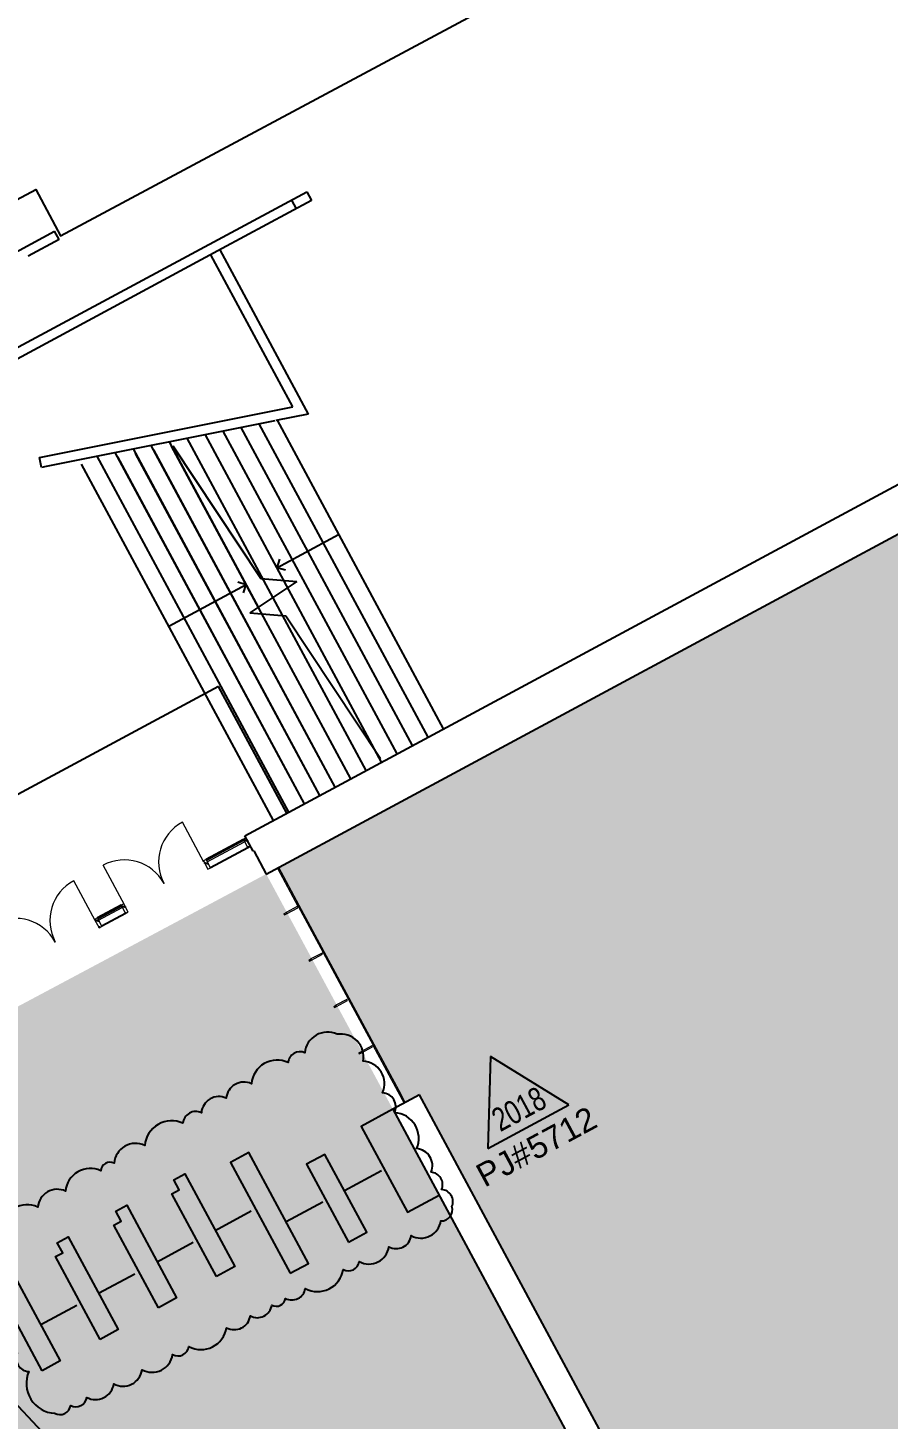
# Model space of a CAD drawing. Header units: inches. Extents: x 69213682 to 69221478, y 27658977 to 27667505.
# Drawn here: x 69216686 to 69217372, y 27665407 to 27666516 of the extents above; entities that cross this region are included whole.
import ezdxf
from ezdxf.enums import TextEntityAlignment as Align

# ---------------------------------------------------------------- set-up
doc = ezdxf.new("R2010")
doc.units = ezdxf.units.IN
doc.header["$LTSCALE"] = 100
doc.header["$MEASUREMENT"] = 0
doc.layers.get('0').update_dxf_attribs({"linetype": 'CONTINUOUS'})
for name, color, linetype in [('A-DOOR', 2, 'CONTINUOUS'), ('A-FLOR', 3, 'CONTINUOUS'), ('A-GLAZ', 1, 'CONTINUOUS'), ('A-SITE', 3, 'CONTINUOUS'), ('A-WALL', 5, 'CONTINUOUS'), ('Rooms-Category-Color', 7, 'CONTINUOUS'), ('Rooms-College-Color', 7, 'CONTINUOUS'), ('Rooms-Department-Color', 7, 'CONTINUOUS'), ('Rooms-Division-Color', 7, 'CONTINUOUS')]:
    doc.layers.add(name, color=color, linetype=linetype)
doc.layers.add('A-REV', color=1, linetype='CONTINUOUS', true_color=0xff0000)
doc.styles.add('Arial', font='arial.ttf')

# ---------------------------------------------------------------- blocks, each defined once
blk = doc.blocks.new('System Panel - Glazed-1035-BACKGROUND Level 1 Parent View')
at = {"layer": 'A-GLAZ', "lineweight": 15}
for p, q in [((5.3, 1.8), (-5.3, 1.8)), ((-5.3, 1.8), (-5.3, 0.7)), ((-5.3, 0.7), (5.3, 0.7)), ((5.3, 0.7), (5.3, 1.8))]:
    blk.add_line(p, q, dxfattribs=at)
blk = doc.blocks.new('System Panel - Glazed-1028-BACKGROUND Level 1 Parent View')
at = {"layer": 'A-GLAZ', "lineweight": 15}
for p, q in [((21, 1.75), (-21, 1.75)), ((-21, 1.75), (-21, 0.75)), ((-21, 0.75), (21, 0.75)), ((21, 0.75), (21, 1.75))]:
    blk.add_line(p, q, dxfattribs=at)
blk = doc.blocks.new('System Panel - Glazed-1027-BACKGROUND Level 1 Parent View')
at = {"layer": 'A-GLAZ', "lineweight": 15}
for p, q in [((21, 1.75), (-21, 1.75)), ((-21, 1.75), (-21, 0.75)), ((-21, 0.75), (21, 0.75)), ((21, 0.75), (21, 1.75))]:
    blk.add_line(p, q, dxfattribs=at)
blk = doc.blocks.new('System Panel - Glazed-1026-BACKGROUND Level 1 Parent View')
at = {"layer": 'A-GLAZ', "lineweight": 15}
for p, q in [((21, 1.75), (-21, 1.75)), ((-21, 1.75), (-21, 0.75)), ((-21, 0.75), (21, 0.75)), ((21, 0.75), (21, 1.75))]:
    blk.add_line(p, q, dxfattribs=at)
blk = doc.blocks.new('System Panel - Glazed-1025-BACKGROUND Level 1 Parent View')
at = {"layer": 'A-GLAZ', "lineweight": 15}
for p, q in [((21, 1.75), (-21, 1.75)), ((-21, 1.75), (-21, 0.75)), ((-21, 0.75), (21, 0.75)), ((21, 0.75), (21, 1.75))]:
    blk.add_line(p, q, dxfattribs=at)
blk = doc.blocks.new('Racquetball Mullion31 - Racquetball Mullion-1024-BACKGROUND Level 1 Parent View')
at = {"layer": 'A-GLAZ', "lineweight": 15}
for p, q in [((-286.1, -838.8), (-287.1, -838.8)), ((-287.1, -838.8), (-287.1, -840.8)), ((-286.1, -840.8), (-287.1, -840.8)), ((-287.1, -840.8), (-287.1, -850.8)), ((-286.1, -838.8), (-286.1, -840.8)), ((-286.1, -850.8), (-286.1, -840.8)), ((-287.1, -850.8), (-286.1, -850.8))]:
    blk.add_line(p, q, dxfattribs=at)
blk = doc.blocks.new('Racquetball Mullion32 - Racquetball Mullion-1023-BACKGROUND Level 1 Parent View')
at = {"layer": 'A-GLAZ', "lineweight": 15}
for p, q in [((-202.1, -838.8), (-203.1, -838.8)), ((-203.1, -838.8), (-203.1, -840.8)), ((-202.1, -840.8), (-203.1, -840.8)), ((-203.1, -840.8), (-203.1, -850.8)), ((-202.1, -838.8), (-202.1, -840.8)), ((-202.1, -850.8), (-202.1, -840.8)), ((-203.1, -850.8), (-202.1, -850.8))]:
    blk.add_line(p, q, dxfattribs=at)
blk = doc.blocks.new('Racquetball Mullion34 - Racquetball Mullion-1022-BACKGROUND Level 1 Parent View')
at = {"layer": 'A-GLAZ', "lineweight": 15}
for p, q in [((-160.1, -838.8), (-161.1, -838.8)), ((-161.1, -838.8), (-161.1, -840.8)), ((-160.1, -840.8), (-161.1, -840.8)), ((-161.1, -840.8), (-161.1, -850.8)), ((-160.1, -838.8), (-160.1, -840.8)), ((-160.1, -850.8), (-160.1, -840.8)), ((-161.1, -850.8), (-160.1, -850.8))]:
    blk.add_line(p, q, dxfattribs=at)
blk = doc.blocks.new('System Panel - Glazed-887-BACKGROUND Level 1 Parent View')
at = {"layer": 'A-GLAZ', "lineweight": 15}
for p, q in [((17.2, 1.8), (-17.2, 1.8)), ((-17.2, 1.8), (-17.2, 0.7)), ((-17.2, 0.7), (17.2, 0.7)), ((17.2, 0.7), (17.2, 1.8))]:
    blk.add_line(p, q, dxfattribs=at)
blk = doc.blocks.new('Racquetball Mullion45 - Racquetball Mullion-842-BACKGROUND Level 1 Parent View')
at = {"layer": 'A-GLAZ', "lineweight": 15}
for p, q in [((-244.1, -838.8), (-245.1, -838.8)), ((-245.1, -838.8), (-245.1, -840.8)), ((-244.1, -840.8), (-245.1, -840.8)), ((-245.1, -840.8), (-245.1, -850.8)), ((-244.1, -838.8), (-244.1, -840.8)), ((-244.1, -850.8), (-244.1, -840.8)), ((-245.1, -850.8), (-244.1, -850.8))]:
    blk.add_line(p, q, dxfattribs=at)
blk = doc.blocks.new('System Panel - SLO Glazed-363-BACKGROUND Level 1 Parent View')
at = {"layer": 'A-GLAZ', "lineweight": 15}
for p, q in [((16.875, 0.5), (-16.875, 0.5)), ((-16.875, 0.5), (-16.875, -0.5)), ((16.875, -0.5), (16.875, 0.5)), ((-16.875, -0.5), (16.875, -0.5))]:
    blk.add_line(p, q, dxfattribs=at)
blk = doc.blocks.new('Curtain Wall-Store Front-Dbl - Store Front Double Door-353-BACKGROUND Level 1 Parent View')
at = {"layer": 'A-DOOR', "lineweight": 20}
for p, q in [((-36, 0.5), (-36, 36.375)), ((36, 0.5), (36, 36.625))]:
    blk.add_line(p, q, dxfattribs=at)
at = {"layer": 'A-DOOR', "lineweight": 5}
for centre, radius, start, end in [((-36, 0.5), 35.875, 360, 90), ((36, 0.5), 36.125, 90, 180)]:
    blk.add_arc(centre, radius, start, end, dxfattribs=at)
blk = doc.blocks.new('System Panel - SLO Glazed-355-BACKGROUND Level 1 Parent View')
at = {"layer": 'A-GLAZ', "lineweight": 15}
for p, q in [((10.75, 0.5), (-10.75, 0.5)), ((-10.75, 0.5), (-10.75, -0.5)), ((10.75, -0.5), (10.75, 0.5)), ((-10.75, -0.5), (10.75, -0.5))]:
    blk.add_line(p, q, dxfattribs=at)
blk = doc.blocks.new('ProjectRev')
at = {"transparency": 16777216}
for p, q in [((0, 0.122), (-0.1221, -0.0895)), ((0.1221, -0.0895), (0, 0.122)), ((-0.1221, -0.0895), (0.1221, -0.0895))]:
    blk.add_line(p, q, dxfattribs=at)
at = {"transparency": 16777216, "insert": (-0.1798, -0.1151), "char_height": 0.0625, "attachment_point": 1, "style": 'Arial'}
blk.add_mtext_dynamic_manual_height_columns('PJ#', width=0.24749, gutter_width=0.3125, heights=[0], dxfattribs=at)
at = {"transparency": 16777216, "style": 'Arial', "width": 0.75}
blk.add_attdef('YEAR', text='', height=0.0625, dxfattribs=at).set_placement((0, -0.0359), align=Align.MIDDLE_CENTER)
at = {"transparency": 16777216, "style": 'Arial'}
blk.add_attdef('PROJECT', text='', height=0.0625, dxfattribs=at).set_placement((-0.0276, -0.1151), align=Align.TOP_LEFT)

msp = doc.modelspace()

# ---------------------------------------------------------------- hatches: boundary and pattern name
at = {"layer": 'A-GLAZ', "extrusion": (0, 0, -1)}
h = msp.add_hatch(dxfattribs=at)
h.set_pattern_fill('FP1_149', color=256, angle=-208.2896, style=0, pattern_type=2)
h.set_pattern_definition([(16.71, (-69216852.443, 27665865.626), (-6.9, 22.986), []), (16.71, (-69216849.6, 27665870.91), (16.086, 29.887), []), (16.71, (-69216855.287, 27665860.342), (16.086, 29.887), [])])
h.paths.add_polyline_path([(-69216861.3, 27665862.4), (-69216863.5, 27665863.6), (-69216859.9, 27665870.2), (-69216857.7, 27665869.1)], flags=0)
h = msp.add_hatch(dxfattribs=at)
h.set_pattern_fill('FP1_150', color=256, angle=-208.2896, style=0, pattern_type=2)
h.set_pattern_definition([(16.71, (-69216819.767, 27665848.039), (-6.9, 22.986), []), (16.71, (-69216816.923, 27665853.322), (16.086, 29.887), []), (16.71, (-69216822.61, 27665842.755), (16.086, 29.887), [])])
h.paths.add_polyline_path([(-69216829.3, 27665845.3), (-69216831.5, 27665846.5), (-69216828, 27665853.1), (-69216825.8, 27665851.9)], flags=0)
h = msp.add_hatch(dxfattribs=at)
h.set_pattern_fill('FP1_152', color=256, angle=-208.2896, style=0, pattern_type=2)
h.set_pattern_definition([(16.71, (-69216754.848, 27665813.099), (-6.9, 22.986), []), (16.71, (-69216752.004, 27665818.382), (16.086, 29.887), []), (16.71, (-69216757.692, 27665807.815), (16.086, 29.887), [])])
h.paths.add_polyline_path([(-69216763.7, 27665810), (-69216765.9, 27665811.1), (-69216762.4, 27665817.7), (-69216760.2, 27665816.6)], flags=0)
h = msp.add_hatch(dxfattribs=at)
h.set_pattern_fill('FP1_154', color=256, angle=-208.2896, style=0, pattern_type=2)
h.set_pattern_definition([(16.71, (-69216733.935, 27665801.843), (-6.9, 22.986), []), (16.71, (-69216731.09, 27665807.126), (16.086, 29.887), []), (16.71, (-69216736.778, 27665796.56), (16.086, 29.887), [])])
h.paths.add_polyline_path([(-69216742.6, 27665798.6), (-69216744.8, 27665799.8), (-69216741.3, 27665806.4), (-69216739.1, 27665805.2)], flags=0)
at = {"layer": 'Rooms-Category-Color', "true_color": 0xffe090}
msp.add_hatch(color=41, dxfattribs=at).paths.add_polyline_path([(69216885.9, 27665846.7), (69217996.9, 27666444.7), (69218729.8, 27665083), (69217625, 27664488.3), (69217624.3, 27664487.9), (69217624.1, 27664488.3), (69217600.9, 27664531.5), (69217515.6, 27664690), (69217521.3, 27664693.1), (69217339.3, 27665031.2), (69217328.1, 27665025.2), (69217168.8, 27665321), (69217180.1, 27665327.1), (69216998.1, 27665665.2), (69216986.8, 27665659.2)])
at = {"layer": 'Rooms-Category-Color', "true_color": 0xadadad}
msp.add_hatch(color=253, dxfattribs=at).paths.add_polyline_path([(69216876, 27665841.4), (69217500.2, 27664681.7), (69217514.7, 27664689.5), (69217618.2, 27664497.2), (69217623.9, 27664486.6), (69217824.5, 27664594.5), (69217873.6, 27664503.4), (69217871.8, 27664502.4), (69217885.1, 27664477.8), (69217950, 27664512.7), (69218001.4, 27664417.2), (69218039.2, 27664268.2), (69218011.6, 27664262.7), (69218022.2, 27664209.6), (69217374.9, 27664080.4), (69217291.5, 27664235.4), (69217290.2, 27664242.1), (69217269.9, 27664238), (69217266.8, 27664253.7), (69217229.5, 27664246.3), (69217227.1, 27664258), (69217220, 27664256.6), (69217213, 27664291.9), (69217215.7, 27664292.5), (69217216.1, 27664291.5), (69217225.1, 27664296.4), (69217257, 27664302.7), (69216963, 27664848.9), (69216903.5, 27664959.6), (69216667.3, 27664912.4), (69216543.8, 27665141.9), (69216662.7, 27665205.9), (69216586.2, 27665348.1), (69216471.9, 27665286.6), (69216446.8, 27665333.3), (69216463.3, 27665342.2), (69216445.3, 27665375.7), (69216428.7, 27665366.7), (69216330.1, 27665549.9), (69216400.4, 27665587.7), (69216885, 27665846.3)])
at = {"layer": 'Rooms-College-Color', "true_color": 0xadadad}
for points in [[(69216885.9, 27665846.7), (69217996.9, 27666444.7), (69218729.8, 27665083), (69217625, 27664488.3), (69217624.3, 27664487.9), (69217624.1, 27664488.3), (69217600.9, 27664531.5), (69217515.6, 27664690), (69217521.3, 27664693.1), (69217339.3, 27665031.2), (69217328.1, 27665025.2), (69217168.8, 27665321), (69217180.1, 27665327.1), (69216998.1, 27665665.2), (69216986.8, 27665659.2)], [(69216876, 27665841.4), (69217500.2, 27664681.7), (69217514.7, 27664689.5), (69217618.2, 27664497.2), (69217623.9, 27664486.6), (69217824.5, 27664594.5), (69217873.6, 27664503.4), (69217871.8, 27664502.4), (69217885.1, 27664477.8), (69217950, 27664512.7), (69218001.4, 27664417.2), (69218039.2, 27664268.2), (69218011.6, 27664262.7), (69218022.2, 27664209.6), (69217374.9, 27664080.4), (69217291.5, 27664235.4), (69217290.2, 27664242.1), (69217269.9, 27664238), (69217266.8, 27664253.7), (69217229.5, 27664246.3), (69217227.1, 27664258), (69217220, 27664256.6), (69217213, 27664291.9), (69217215.7, 27664292.5), (69217216.1, 27664291.5), (69217225.1, 27664296.4), (69217257, 27664302.7), (69216963, 27664848.9), (69216903.5, 27664959.6), (69216667.3, 27664912.4), (69216543.8, 27665141.9), (69216662.7, 27665205.9), (69216586.2, 27665348.1), (69216471.9, 27665286.6), (69216446.8, 27665333.3), (69216463.3, 27665342.2), (69216445.3, 27665375.7), (69216428.7, 27665366.7), (69216330.1, 27665549.9), (69216400.4, 27665587.7), (69216885, 27665846.3)]]:
    msp.add_hatch(color=253, dxfattribs=at).paths.add_polyline_path(points)
at = {"layer": 'Rooms-Department-Color', "true_color": 0x604aed}
msp.add_hatch(color=173, dxfattribs=at).paths.add_polyline_path([(69216885.9, 27665846.7), (69217996.9, 27666444.7), (69218729.8, 27665083), (69217625, 27664488.3), (69217624.3, 27664487.9), (69217624.1, 27664488.3), (69217600.9, 27664531.5), (69217515.6, 27664690), (69217521.3, 27664693.1), (69217339.3, 27665031.2), (69217328.1, 27665025.2), (69217168.8, 27665321), (69217180.1, 27665327.1), (69216998.1, 27665665.2), (69216986.8, 27665659.2)])
at = {"layer": 'Rooms-Department-Color', "true_color": 0xacacac}
msp.add_hatch(color=253, dxfattribs=at).paths.add_polyline_path([(69216876, 27665841.4), (69217500.2, 27664681.7), (69217514.7, 27664689.5), (69217618.2, 27664497.2), (69217623.9, 27664486.6), (69217824.5, 27664594.5), (69217873.6, 27664503.4), (69217871.8, 27664502.4), (69217885.1, 27664477.8), (69217950, 27664512.7), (69218001.4, 27664417.2), (69218039.2, 27664268.2), (69218011.6, 27664262.7), (69218022.2, 27664209.6), (69217374.9, 27664080.4), (69217291.5, 27664235.4), (69217290.2, 27664242.1), (69217269.9, 27664238), (69217266.8, 27664253.7), (69217229.5, 27664246.3), (69217227.1, 27664258), (69217220, 27664256.6), (69217213, 27664291.9), (69217215.7, 27664292.5), (69217216.1, 27664291.5), (69217225.1, 27664296.4), (69217257, 27664302.7), (69216963, 27664848.9), (69216903.5, 27664959.6), (69216667.3, 27664912.4), (69216543.8, 27665141.9), (69216662.7, 27665205.9), (69216586.2, 27665348.1), (69216471.9, 27665286.6), (69216446.8, 27665333.3), (69216463.3, 27665342.2), (69216445.3, 27665375.7), (69216428.7, 27665366.7), (69216330.1, 27665549.9), (69216400.4, 27665587.7), (69216885, 27665846.3)])
at = {"layer": 'Rooms-Division-Color', "true_color": 0x604aed}
msp.add_hatch(color=173, dxfattribs=at).paths.add_polyline_path([(69216885.9, 27665846.7), (69217996.9, 27666444.7), (69218729.8, 27665083), (69217625, 27664488.3), (69217624.3, 27664487.9), (69217624.1, 27664488.3), (69217600.9, 27664531.5), (69217515.6, 27664690), (69217521.3, 27664693.1), (69217339.3, 27665031.2), (69217328.1, 27665025.2), (69217168.8, 27665321), (69217180.1, 27665327.1), (69216998.1, 27665665.2), (69216986.8, 27665659.2)])
at = {"layer": 'Rooms-Division-Color', "true_color": 0xadadad}
msp.add_hatch(color=253, dxfattribs=at).paths.add_polyline_path([(69216876, 27665841.4), (69217500.2, 27664681.7), (69217514.7, 27664689.5), (69217618.2, 27664497.2), (69217623.9, 27664486.6), (69217824.5, 27664594.5), (69217873.6, 27664503.4), (69217871.8, 27664502.4), (69217885.1, 27664477.8), (69217950, 27664512.7), (69218001.4, 27664417.2), (69218039.2, 27664268.2), (69218011.6, 27664262.7), (69218022.2, 27664209.6), (69217374.9, 27664080.4), (69217291.5, 27664235.4), (69217290.2, 27664242.1), (69217269.9, 27664238), (69217266.8, 27664253.7), (69217229.5, 27664246.3), (69217227.1, 27664258), (69217220, 27664256.6), (69217213, 27664291.9), (69217215.7, 27664292.5), (69217216.1, 27664291.5), (69217225.1, 27664296.4), (69217257, 27664302.7), (69216963, 27664848.9), (69216903.5, 27664959.6), (69216667.3, 27664912.4), (69216543.8, 27665141.9), (69216662.7, 27665205.9), (69216586.2, 27665348.1), (69216471.9, 27665286.6), (69216446.8, 27665333.3), (69216463.3, 27665342.2), (69216445.3, 27665375.7), (69216428.7, 27665366.7), (69216330.1, 27665549.9), (69216400.4, 27665587.7), (69216885, 27665846.3)])

# ---------------------------------------------------------------- linework, layer by layer
at = {"layer": 'A-FLOR'}
for points in [[(69216976.9, 27665653.9), (69216951.6, 27665640.1), (69216988.5, 27665571.8), (69217013.8, 27665585.4)], [(69216938.3, 27665589), (69216967.9, 27665605)], [(69216891.8, 27665564.2), (69216921.1, 27665579.9)], [(69216835.3, 27665557.2), (69216864, 27665572.7)], [(69216789, 27665532.2), (69216817.7, 27665547.7)], [(69216742.3, 27665507), (69216771.1, 27665522.5)], [(69216445.3, 27665375.7), (69216426.9, 27665410.6), (69216597.7, 27665502.5), (69216701.1, 27665392.6), (69216735.9, 27665245.6), (69216706.9, 27665230), (69216672.2, 27665377), (69216596.4, 27665457.4), (69216445.3, 27665375.7)], [(69216696.1, 27665482.1), (69216724.9, 27665497.6)]]:
    msp.add_lwpolyline(points, dxfattribs=at)
for points in [[(69216895.1, 27665523), (69216909.8, 27665530.9), (69216862.1, 27665619.3), (69216847.4, 27665611.4)], [(69216941.5, 27665547.9), (69216956.2, 27665555.8), (69216922.8, 27665617.8), (69216908.1, 27665609.9)], [(69216836.4, 27665520.3), (69216800.8, 27665586.4), (69216806.6, 27665589.6), (69216802.3, 27665597.6), (69216811, 27665602.2), (69216850.9, 27665528.3)], [(69216790, 27665495.3), (69216754.4, 27665561.4), (69216760.3, 27665564.6), (69216756, 27665572.6), (69216764.7, 27665577.3), (69216804.5, 27665503.3)], [(69216743.4, 27665470.2), (69216707.8, 27665536.3), (69216713.7, 27665539.4), (69216709.3, 27665547.4), (69216718, 27665552.1), (69216757.9, 27665478.2)], [(69216697.2, 27665445.3), (69216661.6, 27665511.4), (69216667.5, 27665514.5), (69216663.1, 27665522.5), (69216671.8, 27665527.2), (69216711.7, 27665453.2)]]:
    msp.add_lwpolyline(points, close=True, dxfattribs=at)
at = {"layer": 'A-GLAZ'}
for p, q in [((69216838, 27665991.1), (69216468.9, 27665792.4)), ((69216892.4, 27665890), (69216838, 27665991.1)), ((69216857.7, 27665869.1), (69216828, 27665853.1)), ((69216861.3, 27665862.4), (69216831.5, 27665846.5)), ((69216760.2, 27665816.6), (69216741.3, 27665806.4)), ((69216763.7, 27665810), (69216744.8, 27665799.8))]:
    msp.add_line(p, q, dxfattribs=at)
at = {"layer": 'A-GLAZ', "lineweight": 20, "extrusion": (0, 0, -1)}
for p, q in [((69216859.9, 27665870.2), (69216857.7, 27665869.1)), ((69216857.7, 27665869.1), (69216861.3, 27665862.4)), ((69216863.5, 27665863.6), (69216859.9, 27665870.2)), ((69216861.3, 27665862.4), (69216863.5, 27665863.6)), ((69216828, 27665853.1), (69216825.8, 27665851.9)), ((69216825.8, 27665851.9), (69216829.3, 27665845.3)), ((69216831.5, 27665846.5), (69216828, 27665853.1)), ((69216829.3, 27665845.3), (69216831.5, 27665846.5)), ((69216762.4, 27665817.7), (69216760.2, 27665816.6)), ((69216760.2, 27665816.6), (69216763.7, 27665810)), ((69216765.9, 27665811.1), (69216762.4, 27665817.7)), ((69216741.3, 27665806.4), (69216739.1, 27665805.2)), ((69216739.1, 27665805.2), (69216742.6, 27665798.6)), ((69216744.8, 27665799.8), (69216741.3, 27665806.4)), ((69216763.7, 27665810), (69216765.9, 27665811.1)), ((69216742.6, 27665798.6), (69216744.8, 27665799.8))]:
    msp.add_line(p, q, dxfattribs=at)
at = {"layer": 'A-REV'}
msp.add_lwpolyline([(69216677.4, 27665459.5, 0.520567), (69216686.6, 27665444.6, 0.520567), (69216707.2, 27665411.3, 0.520567), (69216720, 27665417.6, 0.520567), (69216732.8, 27665424, 0.520567), (69216754.4, 27665434.8, 0.520567), (69216777, 27665446, 0.520567), (69216801.3, 27665458.1, 0.520567), (69216814.3, 27665464.6, 0.520567), (69216844.3, 27665479.6, 0.520567), (69216863.3, 27665489, 0.520567), (69216880.5, 27665497.6, 0.520567), (69216891.3, 27665503, 0.520567), (69216907.1, 27665510.9, 0.520567), (69216937.4, 27665526, 0.520567), (69216950.2, 27665532.3, 0.520567), (69216973.8, 27665544.1, 0.520567), (69216991.6, 27665553, 0.520567), (69217015.3, 27665564.8, 0.520567), (69217024.1, 27665576.2, 0.520567), (69217015.8, 27665589.8, 0.520567), (69217007.4, 27665603.6, 0.520567), (69216995.9, 27665622.4, 0.520567), (69216978.4, 27665651.1, 0.520567), (69216968.8, 27665666.9, 0.520567), (69216953.3, 27665692.2, 0.520567), (69216932.4, 27665713.6, 0.520567), (69216906.7, 27665698.8, 0.520567), (69216893.4, 27665691.1, 0.520567), (69216864.2, 27665674.2, 0.520567), (69216844.1, 27665662.6, 0.520567), (69216824.2, 27665651.1, 0.520567), (69216809.5, 27665642.6, 0.520567), (69216779.1, 27665625, 0.520567), (69216754.6, 27665610.9, 0.520567), (69216744, 27665604.8, 0.520567), (69216715.9, 27665588.5, 0.520567), (69216693.8, 27665575.8, 0.520567), (69216664.6, 27665558.9, 0.520567)], format="xyb", dxfattribs=at)
at = {"layer": 'A-SITE'}
for p, q in [((69216552.3, 27666194.1), (69216908.3, 27666385.7)), ((69216896.1, 27666379.1), (69216899.9, 27666372.1)), ((69216908.3, 27666385.7), (69216912.1, 27666378.6)), ((69216912.1, 27666378.6), (69216840.8, 27666340.3)), ((69216587, 27666289.6), (69216707.1, 27666354.2)), ((69216710.7, 27666347.5), (69216686.2, 27666334.3)), ((69216710.7, 27666347.5), (69216707.1, 27666354.2)), ((69216840.8, 27666340.3), (69216556.1, 27666187)), ((69216897.2, 27666214), (69216831.9, 27666335.5)), ((69216838.9, 27666339.3), (69216909.4, 27666208.3)), ((69216695, 27666173.7), (69216897.2, 27666214)), ((69216882.9, 27666203), (69216700.5, 27666166.6)), ((69216909.4, 27666208.3), (69216883.7, 27666203.2)), ((69216884.7, 27666203.4), (69217017.2, 27665957.2)), ((69216968, 27665930.7), (69216827.4, 27666191.9)), ((69216980.3, 27665937.3), (69216841.7, 27666194.8)), ((69216992.6, 27665943.9), (69216856.1, 27666197.7)), ((69217005, 27665950.6), (69216870.4, 27666200.5)), ((69216918.7, 27665904.1), (69216770, 27666180.5)), ((69216931, 27665910.8), (69216784.3, 27666183.3)), ((69216931, 27665910.8), (69216786.2, 27666179.9)), ((69216869.7, 27666054.3), (69216798.7, 27666186.2)), ((69216943.3, 27665917.4), (69216800.5, 27666182.8)), ((69216801.4, 27666182.9), (69216871.7, 27666077.3)), ((69216955.7, 27665924), (69216813, 27666189.1)), ((69216696.6, 27666165.8), (69216695, 27666173.7)), ((69216881.7, 27665884.2), (69216728.7, 27666168.4)), ((69216894, 27665890.9), (69216741.2, 27666174.7)), ((69216894, 27665890.9), (69216743.1, 27666171.3)), ((69216906.4, 27665897.5), (69216755.6, 27666177.6)), ((69216906.4, 27665897.5), (69216757.5, 27666174.2)), ((69216918.7, 27665904.1), (69216771.8, 27666177)), ((69216700.5, 27666166.6), (69216696.6, 27666165.8)), ((69216884.5, 27666085.8), (69216933.7, 27666112.3)), ((69216886.5, 27666092.5), (69216884.5, 27666085.8)), ((69216891.2, 27666083.8), (69216884.5, 27666085.8)), ((69216798.2, 27666039.3), (69216859.9, 27666072.5)), ((69216853.2, 27666074.5), (69216859.9, 27666072.5)), ((69216857.8, 27666065.8), (69216859.9, 27666072.5)), ((69216900.4, 27666074.7), (69216862.9, 27666049.8)), ((69216871.7, 27666077.3), (69216900.4, 27666074.7)), ((69216862.9, 27666049.8), (69216891.6, 27666047.3)), ((69216891.6, 27666047.3), (69216967.2, 27665933.6))]:
    msp.add_line(p, q, dxfattribs=at)
msp.add_lwpolyline([(69217420.3, 27666777.3), (69217547.3, 27666845.3), (69217194.3, 27667504.7), (69216215.7, 27666980.9), (69216568.7, 27666321.5), (69216692.1, 27666387.6), (69216711.9, 27666350.5), (69217040.7, 27666526.5), (69217016.7, 27666571.5), (69217087.2, 27666609.3), (69217111.3, 27666564.3), (69217438.3, 27666739.3), (69217435.5, 27666744.6), (69217437.3, 27666745.6)], dxfattribs=at)
at = {"layer": 'A-WALL'}
for p, q in [((69216859, 27665872), (69218017.4, 27666495.5)), ((69216876, 27665841.4), (69217996.9, 27666444.7)), ((69216865.6, 27665859.7), (69216859, 27665872)), ((69216866, 27665859.9), (69216865.6, 27665859.7)), ((69216866, 27665859.9), (69216876, 27665841.4)), ((69216998.1, 27665665.2), (69216976.9, 27665653.9)), ((69217180.1, 27665327.1), (69216998.1, 27665665.2)), ((69216976.9, 27665653.9), (69217158.9, 27665315.7))]:
    msp.add_line(p, q, dxfattribs=at)

# ---------------------------------------------------------------- block references
at = {"layer": 'A-DOOR', "rotation": 28.28964835649788}
for p in [(69216794.8, 27665833.5), (69216708.1, 27665786.8)]:
    msp.add_blockref('Curtain Wall-Store Front-Dbl - Store Front Double Door-353-BACKGROUND Level 1 Parent View', p, dxfattribs=at)
at = {"layer": 'A-GLAZ'}
for name, p, rotation in [('System Panel - SLO Glazed-363-BACKGROUND Level 1 Parent View', (69216843.6, 27665859.7), 28.28964835649788), ('System Panel - Glazed-887-BACKGROUND Level 1 Parent View', (69216894.7, 27665831.9), 118.2896483564979), ('System Panel - SLO Glazed-355-BACKGROUND Level 1 Parent View', (69216751.4, 27665810.1), 28.28964835649788), ('System Panel - Glazed-1028-BACKGROUND Level 1 Parent View', (69216912.9, 27665798.2), 118.2896483564979), ('System Panel - Glazed-1027-BACKGROUND Level 1 Parent View', (69216932.8, 27665761.3), 118.2896483564979), ('System Panel - Glazed-1026-BACKGROUND Level 1 Parent View', (69216952.7, 27665724.3), 118.2896483564979), ('System Panel - Glazed-1025-BACKGROUND Level 1 Parent View', (69216972.6, 27665687.3), 118.2896483564979), ('System Panel - Glazed-1035-BACKGROUND Level 1 Parent View', (69216985, 27665664.2), 118.2896483564979)]:
    msp.add_blockref(name, p, dxfattribs=dict(at, rotation=rotation))
at = {"layer": 'A-GLAZ', "lineweight": 15, "rotation": 118.2896483564979}
for name in ['Racquetball Mullion34 - Racquetball Mullion-1022-BACKGROUND Level 1 Parent View', 'Racquetball Mullion32 - Racquetball Mullion-1023-BACKGROUND Level 1 Parent View', 'Racquetball Mullion45 - Racquetball Mullion-842-BACKGROUND Level 1 Parent View', 'Racquetball Mullion31 - Racquetball Mullion-1024-BACKGROUND Level 1 Parent View']:
    msp.add_blockref(name, (69216075.5, 27665553.2), dxfattribs=at)
at = {"layer": 'A-REV', "xscale": 300, "yscale": 300, "zscale": 300, "rotation": 28.3304678093083}
msp.add_blockref('ProjectRev', (69217072.3, 27665663.6), dxfattribs=at).add_auto_attribs({'YEAR': '2018', 'PROJECT': '5712'})

doc.saveas('drawing.dxf')
